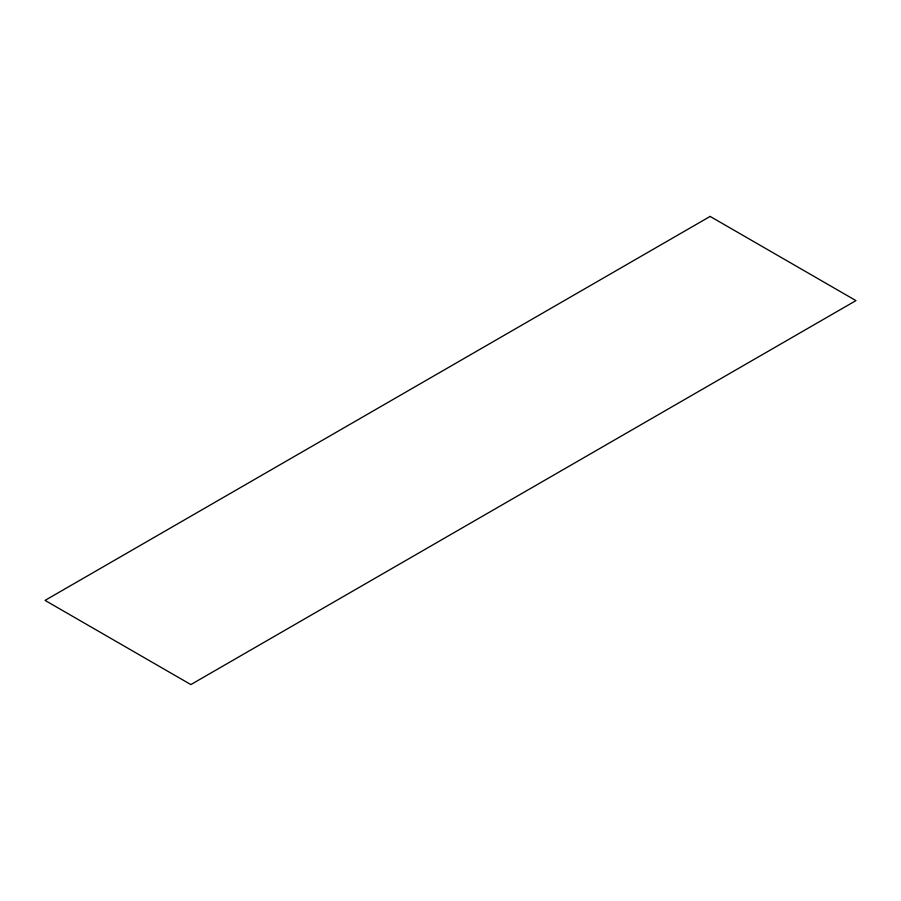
<?xml version="1.0" encoding="UTF-8"?>
<svg xmlns="http://www.w3.org/2000/svg" width="901" height="901" viewBox="0 0 901 901"><rect width="100%" height="100%" fill="white"/><g stroke="black" fill="none" stroke-linecap="round" stroke-linejoin="round"><path stroke-width="1.35" d="M710.134 216.42L45.05 600.393L190.866 684.58L855.95 300.607L710.134 216.42"/></g></svg>
